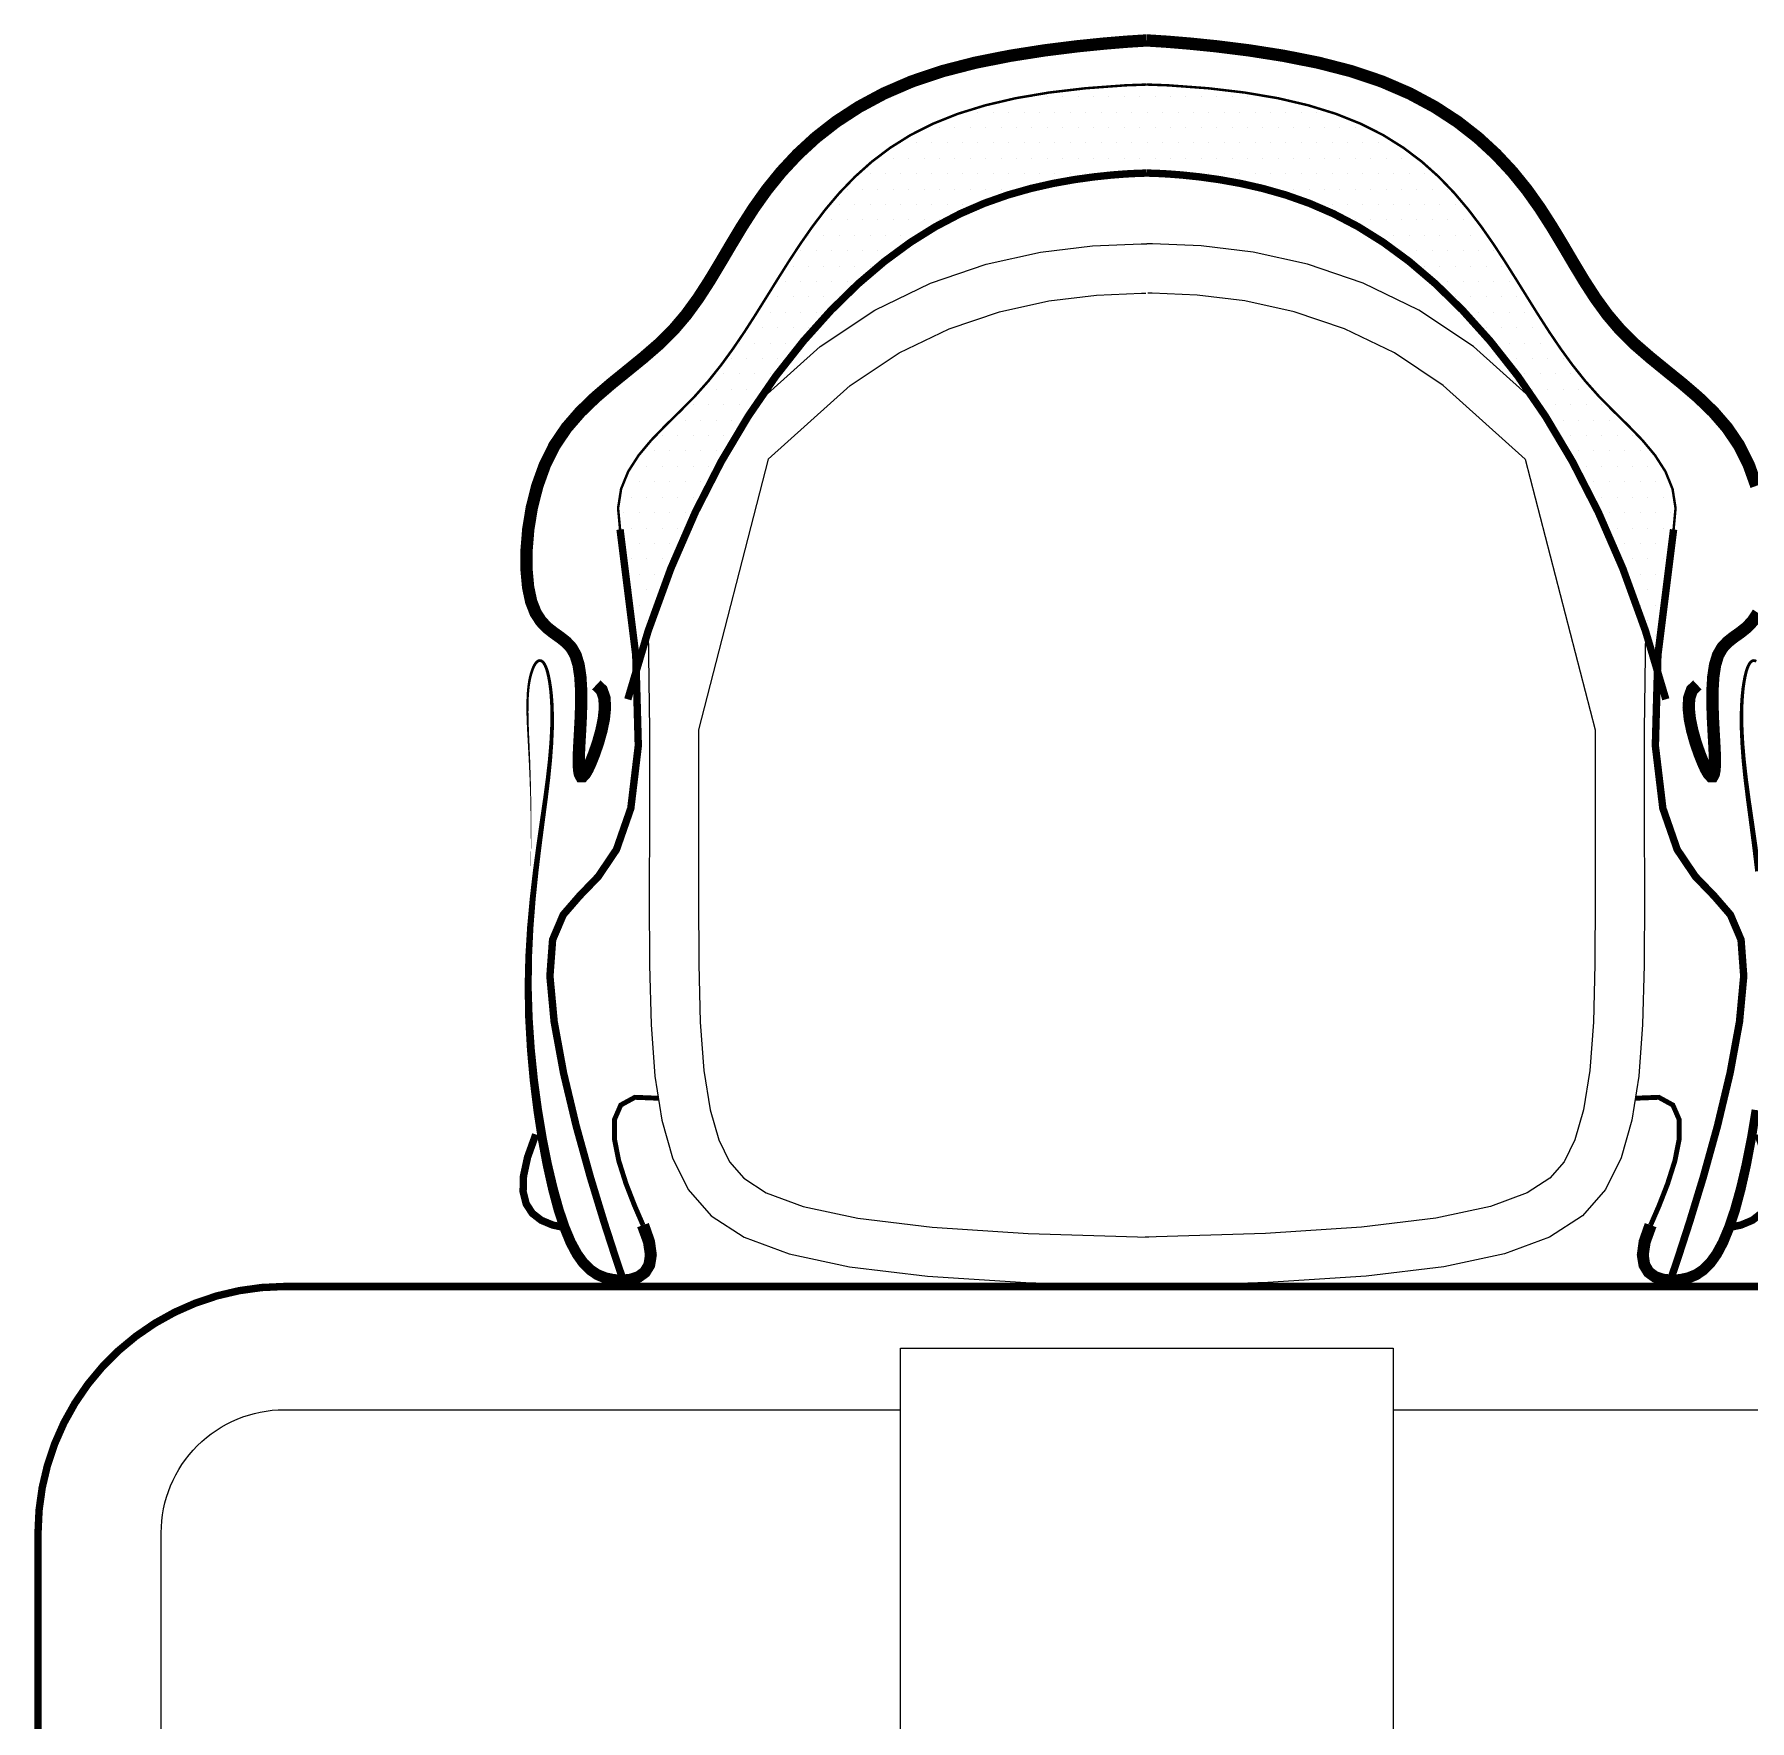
# Model space of a CAD drawing. Header units: millimetres. Extents: x 15905 to 65459, y 54615 to 76704.
# Drawn here: x 49587 to 50284, y 59656 to 60341 of the extents above; entities that cross this region are included whole.
import ezdxf

# ---------------------------------------------------------------- set-up
doc = ezdxf.new("R2010")
doc.units = ezdxf.units.MM
doc.layers.add('Столы', color=250, linetype='Continuous', lineweight=5)

# ---------------------------------------------------------------- blocks, each defined once
blk = doc.blocks.new('ОГ54_на6персон_стол1400х900')
for p, q in [((-296.65, 762.12), (-296.65, 762.12)), ((-290.4, 762.12), (-290.4, 762.12)), ((-284.15, 762.12), (-284.15, 762.12)), ((-277.9, 762.12), (-277.9, 762.12)), ((-271.65, 762.12), (-271.65, 762.12)), ((-265.4, 762.12), (-265.4, 762.12)), ((-259.15, 762.12), (-259.15, 762.12)), ((-252.9, 762.12), (-252.9, 762.12)), ((-246.65, 762.12), (-246.65, 762.12)), ((-240.4, 762.12), (-240.4, 762.12)), ((-234.15, 762.12), (-234.15, 762.12)), ((-227.9, 762.12), (-227.9, 762.12)), ((-221.65, 762.12), (-221.65, 762.12)), ((-215.4, 762.12), (-215.4, 762.12)), ((-209.15, 762.12), (-209.15, 762.12)), ((-202.9, 762.12), (-202.9, 762.12)), ((-318.53, 755.87), (-318.53, 755.87)), ((-312.28, 755.87), (-312.28, 755.87)), ((-306.03, 755.87), (-306.03, 755.87)), ((-299.78, 755.87), (-299.78, 755.87)), ((-293.53, 755.87), (-293.53, 755.87)), ((-287.28, 755.87), (-287.28, 755.87)), ((-281.03, 755.87), (-281.03, 755.87)), ((-274.78, 755.87), (-274.78, 755.87)), ((-268.53, 755.87), (-268.53, 755.87)), ((-262.28, 755.87), (-262.28, 755.87)), ((-256.03, 755.87), (-256.03, 755.87)), ((-249.78, 755.87), (-249.78, 755.87)), ((-243.53, 755.87), (-243.53, 755.87)), ((-237.28, 755.87), (-237.28, 755.87)), ((-231.03, 755.87), (-231.03, 755.87)), ((-224.78, 755.87), (-224.78, 755.87)), ((-218.53, 755.87), (-218.53, 755.87)), ((-212.28, 755.87), (-212.28, 755.87)), ((-206.03, 755.87), (-206.03, 755.87)), ((-199.78, 755.87), (-199.78, 755.87)), ((-193.53, 755.87), (-193.53, 755.87)), ((-187.28, 755.87), (-187.28, 755.87)), ((-181.03, 755.87), (-181.03, 755.87)), ((-334.15, 749.62), (-334.15, 749.62)), ((-327.9, 749.62), (-327.9, 749.62)), ((-321.65, 749.62), (-321.65, 749.62)), ((-315.4, 749.62), (-315.4, 749.62)), ((-309.15, 749.62), (-309.15, 749.62)), ((-302.9, 749.62), (-302.9, 749.62)), ((-296.65, 749.62), (-296.65, 749.62)), ((-290.4, 749.62), (-290.4, 749.62)), ((-284.15, 749.62), (-284.15, 749.62)), ((-277.9, 749.62), (-277.9, 749.62)), ((-271.65, 749.62), (-271.65, 749.62)), ((-265.4, 749.62), (-265.4, 749.62)), ((-259.15, 749.62), (-259.15, 749.62)), ((-252.9, 749.62), (-252.9, 749.62)), ((-246.65, 749.62), (-246.65, 749.62)), ((-240.4, 749.62), (-240.4, 749.62)), ((-234.15, 749.62), (-234.15, 749.62)), ((-227.9, 749.62), (-227.9, 749.62)), ((-221.65, 749.62), (-221.65, 749.62)), ((-215.4, 749.62), (-215.4, 749.62)), ((-209.15, 749.62), (-209.15, 749.62)), ((-202.9, 749.62), (-202.9, 749.62)), ((-196.65, 749.62), (-196.65, 749.62)), ((-190.4, 749.62), (-190.4, 749.62)), ((-184.15, 749.62), (-184.15, 749.62)), ((-177.9, 749.62), (-177.9, 749.62)), ((-171.65, 749.62), (-171.65, 749.62)), ((-165.4, 749.62), (-165.4, 749.62)), ((-349.78, 743.37), (-349.78, 743.37)), ((-343.53, 743.37), (-343.53, 743.37)), ((-337.28, 743.37), (-337.28, 743.37)), ((-331.03, 743.37), (-331.03, 743.37)), ((-324.78, 743.37), (-324.78, 743.37)), ((-318.53, 743.37), (-318.53, 743.37)), ((-312.28, 743.37), (-312.28, 743.37)), ((-306.03, 743.37), (-306.03, 743.37)), ((-299.78, 743.37), (-299.78, 743.37)), ((-293.53, 743.37), (-293.53, 743.37)), ((-287.28, 743.37), (-287.28, 743.37)), ((-281.03, 743.37), (-281.03, 743.37)), ((-274.78, 743.37), (-274.78, 743.37)), ((-268.53, 743.37), (-268.53, 743.37)), ((-262.28, 743.37), (-262.28, 743.37)), ((-256.03, 743.37), (-256.03, 743.37)), ((-249.78, 743.37), (-249.78, 743.37)), ((-243.53, 743.37), (-243.53, 743.37)), ((-237.28, 743.37), (-237.28, 743.37)), ((-231.03, 743.37), (-231.03, 743.37)), ((-224.78, 743.37), (-224.78, 743.37)), ((-218.53, 743.37), (-218.53, 743.37)), ((-212.28, 743.37), (-212.28, 743.37)), ((-206.03, 743.37), (-206.03, 743.37)), ((-199.78, 743.37), (-199.78, 743.37)), ((-193.53, 743.37), (-193.53, 743.37)), ((-187.28, 743.37), (-187.28, 743.37)), ((-181.03, 743.37), (-181.03, 743.37)), ((-174.78, 743.37), (-174.78, 743.37)), ((-168.53, 743.37), (-168.53, 743.37)), ((-162.28, 743.37), (-162.28, 743.37)), ((-156.03, 743.37), (-156.03, 743.37)), ((-149.78, 743.37), (-149.78, 743.37)), ((-359.15, 737.12), (-359.15, 737.12)), ((-352.9, 737.12), (-352.9, 737.12)), ((-346.65, 737.12), (-346.65, 737.12)), ((-340.4, 737.12), (-340.4, 737.12)), ((-334.15, 737.12), (-334.15, 737.12)), ((-327.9, 737.12), (-327.9, 737.12)), ((-321.65, 737.12), (-321.65, 737.12)), ((-315.4, 737.12), (-315.4, 737.12)), ((-309.15, 737.12), (-309.15, 737.12)), ((-302.9, 737.12), (-302.9, 737.12)), ((-296.65, 737.12), (-296.65, 737.12)), ((-290.4, 737.12), (-290.4, 737.12)), ((-284.15, 737.12), (-284.15, 737.12)), ((-277.9, 737.12), (-277.9, 737.12)), ((-271.65, 737.12), (-271.65, 737.12)), ((-265.4, 737.12), (-265.4, 737.12)), ((-259.15, 737.12), (-259.15, 737.12)), ((-252.9, 737.12), (-252.9, 737.12)), ((-246.65, 737.12), (-246.65, 737.12)), ((-240.4, 737.12), (-240.4, 737.12)), ((-234.15, 737.12), (-234.15, 737.12)), ((-227.9, 737.12), (-227.9, 737.12)), ((-221.65, 737.12), (-221.65, 737.12)), ((-215.4, 737.12), (-215.4, 737.12)), ((-209.15, 737.12), (-209.15, 737.12)), ((-202.9, 737.12), (-202.9, 737.12)), ((-196.65, 737.12), (-196.65, 737.12)), ((-190.4, 737.12), (-190.4, 737.12)), ((-184.15, 737.12), (-184.15, 737.12)), ((-177.9, 737.12), (-177.9, 737.12)), ((-171.65, 737.12), (-171.65, 737.12)), ((-165.4, 737.12), (-165.4, 737.12)), ((-159.15, 737.12), (-159.15, 737.12)), ((-152.9, 737.12), (-152.9, 737.12)), ((-146.65, 737.12), (-146.65, 737.12)), ((-140.4, 737.12), (-140.4, 737.12)), ((-371.65, 724.62), (-371.65, 724.62)), ((-365.4, 724.62), (-365.4, 724.62)), ((-362.28, 730.87), (-362.28, 730.87)), ((-359.15, 724.62), (-359.15, 724.62)), ((-356.03, 730.87), (-356.03, 730.87)), ((-352.9, 724.62), (-352.9, 724.62)), ((-349.78, 730.87), (-349.78, 730.87)), ((-346.65, 724.62), (-346.65, 724.62)), ((-343.53, 730.87), (-343.53, 730.87)), ((-340.4, 724.62), (-340.4, 724.62)), ((-337.28, 730.87), (-337.28, 730.87)), ((-334.15, 724.62), (-334.15, 724.62)), ((-331.03, 730.87), (-331.03, 730.87)), ((-327.9, 724.62), (-327.9, 724.62)), ((-324.78, 730.87), (-324.78, 730.87)), ((-321.65, 724.62), (-321.65, 724.62)), ((-318.53, 730.87), (-318.53, 730.87)), ((-315.4, 724.62), (-315.4, 724.62)), ((-312.28, 730.87), (-312.28, 730.87)), ((-309.15, 724.62), (-309.15, 724.62)), ((-306.03, 730.87), (-306.03, 730.87)), ((-302.9, 724.62), (-302.9, 724.62)), ((-299.78, 730.87), (-299.78, 730.87)), ((-293.53, 730.87), (-293.53, 730.87)), ((-287.28, 730.87), (-287.28, 730.87)), ((-281.03, 730.87), (-281.03, 730.87)), ((-274.78, 730.87), (-274.78, 730.87)), ((-268.53, 730.87), (-268.53, 730.87)), ((-262.28, 730.87), (-262.28, 730.87)), ((-237.28, 730.87), (-237.28, 730.87)), ((-231.03, 730.87), (-231.03, 730.87)), ((-224.78, 730.87), (-224.78, 730.87)), ((-218.53, 730.87), (-218.53, 730.87)), ((-212.28, 730.87), (-212.28, 730.87)), ((-206.03, 730.87), (-206.03, 730.87)), ((-199.78, 730.87), (-199.78, 730.87)), ((-196.65, 724.62), (-196.65, 724.62)), ((-193.53, 730.87), (-193.53, 730.87)), ((-190.4, 724.62), (-190.4, 724.62)), ((-187.28, 730.87), (-187.28, 730.87)), ((-184.15, 724.62), (-184.15, 724.62)), ((-181.03, 730.87), (-181.03, 730.87)), ((-177.9, 724.62), (-177.9, 724.62)), ((-174.78, 730.87), (-174.78, 730.87)), ((-171.65, 724.62), (-171.65, 724.62)), ((-168.53, 730.87), (-168.53, 730.87)), ((-165.4, 724.62), (-165.4, 724.62)), ((-162.28, 730.87), (-162.28, 730.87)), ((-159.15, 724.62), (-159.15, 724.62)), ((-156.03, 730.87), (-156.03, 730.87)), ((-152.9, 724.62), (-152.9, 724.62)), ((-149.78, 730.87), (-149.78, 730.87)), ((-146.65, 724.62), (-146.65, 724.62)), ((-143.53, 730.87), (-143.53, 730.87)), ((-140.4, 724.62), (-140.4, 724.62)), ((-137.28, 730.87), (-137.28, 730.87)), ((-134.15, 724.62), (-134.15, 724.62)), ((-127.9, 724.62), (-127.9, 724.62)), ((-374.78, 718.37), (-374.78, 718.37)), ((-368.53, 718.37), (-368.53, 718.37)), ((-362.28, 718.37), (-362.28, 718.37)), ((-356.03, 718.37), (-356.03, 718.37)), ((-349.78, 718.37), (-349.78, 718.37)), ((-343.53, 718.37), (-343.53, 718.37)), ((-337.28, 718.37), (-337.28, 718.37)), ((-331.03, 718.37), (-331.03, 718.37)), ((-324.78, 718.37), (-324.78, 718.37)), ((-318.53, 718.37), (-318.53, 718.37)), ((-181.03, 718.37), (-181.03, 718.37)), ((-174.78, 718.37), (-174.78, 718.37)), ((-168.53, 718.37), (-168.53, 718.37)), ((-162.28, 718.37), (-162.28, 718.37)), ((-156.03, 718.37), (-156.03, 718.37)), ((-149.78, 718.37), (-149.78, 718.37)), ((-143.53, 718.37), (-143.53, 718.37)), ((-137.28, 718.37), (-137.28, 718.37)), ((-131.03, 718.37), (-131.03, 718.37)), ((-124.78, 718.37), (-124.78, 718.37)), ((-377.9, 712.12), (-377.9, 712.12)), ((-371.65, 712.12), (-371.65, 712.12)), ((-365.4, 712.12), (-365.4, 712.12)), ((-359.15, 712.12), (-359.15, 712.12)), ((-352.9, 712.12), (-352.9, 712.12)), ((-346.65, 712.12), (-346.65, 712.12)), ((-340.4, 712.12), (-340.4, 712.12)), ((-334.15, 712.12), (-334.15, 712.12)), ((-165.4, 712.12), (-165.4, 712.12)), ((-159.15, 712.12), (-159.15, 712.12)), ((-152.9, 712.12), (-152.9, 712.12)), ((-146.65, 712.12), (-146.65, 712.12)), ((-140.4, 712.12), (-140.4, 712.12)), ((-134.15, 712.12), (-134.15, 712.12)), ((-127.9, 712.12), (-127.9, 712.12)), ((-121.65, 712.12), (-121.65, 712.12)), ((-387.28, 705.87), (-387.28, 705.87)), ((-381.03, 705.87), (-381.03, 705.87)), ((-374.78, 705.87), (-374.78, 705.87)), ((-368.53, 705.87), (-368.53, 705.87)), ((-362.28, 705.87), (-362.28, 705.87)), ((-356.03, 705.87), (-356.03, 705.87)), ((-349.78, 705.87), (-349.78, 705.87)), ((-343.53, 705.87), (-343.53, 705.87)), ((-156.03, 705.87), (-156.03, 705.87)), ((-149.78, 705.87), (-149.78, 705.87)), ((-143.53, 705.87), (-143.53, 705.87)), ((-137.28, 705.87), (-137.28, 705.87)), ((-131.03, 705.87), (-131.03, 705.87)), ((-124.78, 705.87), (-124.78, 705.87)), ((-118.53, 705.87), (-118.53, 705.87)), ((-112.28, 705.87), (-112.28, 705.87)), ((-390.4, 699.62), (-390.4, 699.62)), ((-384.15, 699.62), (-384.15, 699.62)), ((-377.9, 699.62), (-377.9, 699.62)), ((-371.65, 699.62), (-371.65, 699.62)), ((-365.4, 699.62), (-365.4, 699.62)), ((-359.15, 699.62), (-359.15, 699.62)), ((-352.9, 699.62), (-352.9, 699.62)), ((-146.65, 699.62), (-146.65, 699.62)), ((-140.4, 699.62), (-140.4, 699.62)), ((-134.15, 699.62), (-134.15, 699.62)), ((-127.9, 699.62), (-127.9, 699.62)), ((-121.65, 699.62), (-121.65, 699.62)), ((-115.4, 699.62), (-115.4, 699.62)), ((-109.15, 699.62), (-109.15, 699.62)), ((-393.53, 693.37), (-393.53, 693.37)), ((-387.28, 693.37), (-387.28, 693.37)), ((-381.03, 693.37), (-381.03, 693.37)), ((-374.78, 693.37), (-374.78, 693.37)), ((-368.53, 693.37), (-368.53, 693.37)), ((-362.28, 693.37), (-362.28, 693.37)), ((-137.28, 693.37), (-137.28, 693.37)), ((-131.03, 693.37), (-131.03, 693.37)), ((-124.78, 693.37), (-124.78, 693.37)), ((-118.53, 693.37), (-118.53, 693.37)), ((-112.28, 693.37), (-112.28, 693.37)), ((-106.03, 693.37), (-106.03, 693.37)), ((-396.65, 687.12), (-396.65, 687.12)), ((-390.4, 687.12), (-390.4, 687.12)), ((-384.15, 687.12), (-384.15, 687.12)), ((-377.9, 687.12), (-377.9, 687.12)), ((-371.65, 687.12), (-371.65, 687.12)), ((-127.9, 687.12), (-127.9, 687.12)), ((-121.65, 687.12), (-121.65, 687.12)), ((-115.4, 687.12), (-115.4, 687.12)), ((-109.15, 687.12), (-109.15, 687.12)), ((-102.9, 687.12), (-102.9, 687.12)), ((-399.78, 680.87), (-399.78, 680.87)), ((-393.53, 680.87), (-393.53, 680.87)), ((-387.28, 680.87), (-387.28, 680.87)), ((-381.03, 680.87), (-381.03, 680.87)), ((-374.78, 680.87), (-374.78, 680.87)), ((-124.78, 680.87), (-124.78, 680.87)), ((-118.53, 680.87), (-118.53, 680.87)), ((-112.28, 680.87), (-112.28, 680.87)), ((-106.03, 680.87), (-106.03, 680.87)), ((-99.78, 680.87), (-99.78, 680.87)), ((-406.03, 668.37), (-406.03, 668.37)), ((-402.9, 674.62), (-402.9, 674.62)), ((-399.78, 668.37), (-399.78, 668.37)), ((-396.65, 674.62), (-396.65, 674.62)), ((-393.53, 668.37), (-393.53, 668.37)), ((-390.4, 674.62), (-390.4, 674.62)), ((-387.28, 668.37), (-387.28, 668.37)), ((-384.15, 674.62), (-384.15, 674.62)), ((-115.4, 674.62), (-115.4, 674.62)), ((-112.28, 668.37), (-112.28, 668.37)), ((-109.15, 674.62), (-109.15, 674.62)), ((-106.03, 668.37), (-106.03, 668.37)), ((-102.9, 674.62), (-102.9, 674.62)), ((-99.78, 668.37), (-99.78, 668.37)), ((-96.65, 674.62), (-96.65, 674.62)), ((-93.53, 668.37), (-93.53, 668.37)), ((-415.4, 662.12), (-415.4, 662.12)), ((-409.15, 662.12), (-409.15, 662.12)), ((-402.9, 662.12), (-402.9, 662.12)), ((-396.65, 662.12), (-396.65, 662.12)), ((-390.4, 662.12), (-390.4, 662.12)), ((-109.15, 662.12), (-109.15, 662.12)), ((-102.9, 662.12), (-102.9, 662.12)), ((-96.65, 662.12), (-96.65, 662.12)), ((-90.4, 662.12), (-90.4, 662.12)), ((-84.15, 662.12), (-84.15, 662.12)), ((-418.53, 655.87), (-418.53, 655.87)), ((-412.28, 655.87), (-412.28, 655.87)), ((-406.03, 655.87), (-406.03, 655.87)), ((-399.78, 655.87), (-399.78, 655.87)), ((-99.78, 655.87), (-99.78, 655.87)), ((-93.53, 655.87), (-93.53, 655.87)), ((-87.28, 655.87), (-87.28, 655.87)), ((-81.03, 655.87), (-81.03, 655.87)), ((-421.65, 649.62), (-421.65, 649.62)), ((-415.4, 649.62), (-415.4, 649.62)), ((-409.15, 649.62), (-409.15, 649.62)), ((-402.9, 649.62), (-402.9, 649.62)), ((-96.65, 649.62), (-96.65, 649.62)), ((-90.4, 649.62), (-90.4, 649.62)), ((-84.15, 649.62), (-84.15, 649.62)), ((-77.9, 649.62), (-77.9, 649.62)), ((-424.78, 643.37), (-424.78, 643.37)), ((-418.53, 643.37), (-418.53, 643.37)), ((-412.28, 643.37), (-412.28, 643.37)), ((-406.03, 643.37), (-406.03, 643.37)), ((-93.53, 643.37), (-93.53, 643.37)), ((-87.28, 643.37), (-87.28, 643.37)), ((-81.03, 643.37), (-81.03, 643.37)), ((-74.78, 643.37), (-74.78, 643.37)), ((-434.15, 637.12), (-434.15, 637.12)), ((-427.9, 637.12), (-427.9, 637.12)), ((-421.65, 637.12), (-421.65, 637.12)), ((-415.4, 637.12), (-415.4, 637.12)), ((-409.15, 637.12), (-409.15, 637.12)), ((-90.4, 637.12), (-90.4, 637.12)), ((-84.15, 637.12), (-84.15, 637.12)), ((-77.9, 637.12), (-77.9, 637.12)), ((-71.65, 637.12), (-71.65, 637.12)), ((-65.4, 637.12), (-65.4, 637.12)), ((-437.28, 630.87), (-437.28, 630.87)), ((-431.03, 630.87), (-431.03, 630.87)), ((-424.78, 630.87), (-424.78, 630.87)), ((-418.53, 630.87), (-418.53, 630.87)), ((-87.28, 630.87), (-87.28, 630.87)), ((-81.03, 630.87), (-81.03, 630.87)), ((-74.78, 630.87), (-74.78, 630.87)), ((-68.53, 630.87), (-68.53, 630.87)), ((-62.28, 630.87), (-62.28, 630.87)), ((-446.65, 624.62), (-446.65, 624.62)), ((-440.4, 624.62), (-440.4, 624.62)), ((-434.15, 624.62), (-434.15, 624.62)), ((-427.9, 624.62), (-427.9, 624.62)), ((-421.65, 624.62), (-421.65, 624.62)), ((-77.9, 624.62), (-77.9, 624.62)), ((-71.65, 624.62), (-71.65, 624.62)), ((-65.4, 624.62), (-65.4, 624.62)), ((-59.15, 624.62), (-59.15, 624.62)), ((-52.9, 624.62), (-52.9, 624.62)), ((-449.78, 618.37), (-449.78, 618.37)), ((-443.53, 618.37), (-443.53, 618.37)), ((-437.28, 618.37), (-437.28, 618.37)), ((-431.03, 618.37), (-431.03, 618.37)), ((-424.78, 618.37), (-424.78, 618.37)), ((-74.78, 618.37), (-74.78, 618.37)), ((-68.53, 618.37), (-68.53, 618.37)), ((-62.28, 618.37), (-62.28, 618.37)), ((-56.03, 618.37), (-56.03, 618.37)), ((-49.78, 618.37), (-49.78, 618.37)), ((-456.03, 605.87), (-456.03, 605.87)), ((-452.9, 612.12), (-452.9, 612.12)), ((-449.78, 605.87), (-449.78, 605.87)), ((-446.65, 612.12), (-446.65, 612.12)), ((-443.53, 605.87), (-443.53, 605.87)), ((-440.4, 612.12), (-440.4, 612.12)), ((-437.28, 605.87), (-437.28, 605.87)), ((-434.15, 612.12), (-434.15, 612.12)), ((-431.03, 605.87), (-431.03, 605.87)), ((-427.9, 612.12), (-427.9, 612.12)), ((-71.65, 612.12), (-71.65, 612.12)), ((-68.53, 605.87), (-68.53, 605.87)), ((-65.4, 612.12), (-65.4, 612.12)), ((-62.28, 605.87), (-62.28, 605.87)), ((-59.15, 612.12), (-59.15, 612.12)), ((-56.03, 605.87), (-56.03, 605.87)), ((-52.9, 612.12), (-52.9, 612.12)), ((-49.78, 605.87), (-49.78, 605.87)), ((-46.65, 612.12), (-46.65, 612.12)), ((-43.53, 605.87), (-43.53, 605.87)), ((-459.15, 599.62), (-459.15, 599.62)), ((-452.9, 599.62), (-452.9, 599.62)), ((-446.65, 599.62), (-446.65, 599.62)), ((-440.4, 599.62), (-440.4, 599.62)), ((-434.15, 599.62), (-434.15, 599.62)), ((-65.4, 599.62), (-65.4, 599.62)), ((-59.15, 599.62), (-59.15, 599.62)), ((-52.9, 599.62), (-52.9, 599.62)), ((-46.65, 599.62), (-46.65, 599.62)), ((-40.4, 599.62), (-40.4, 599.62)), ((-462.28, 593.37), (-462.28, 593.37)), ((-456.03, 593.37), (-456.03, 593.37)), ((-449.78, 593.37), (-449.78, 593.37)), ((-443.53, 593.37), (-443.53, 593.37)), ((-437.28, 593.37), (-437.28, 593.37)), ((-62.28, 593.37), (-62.28, 593.37)), ((-56.03, 593.37), (-56.03, 593.37)), ((-49.78, 593.37), (-49.78, 593.37)), ((-43.53, 593.37), (-43.53, 593.37)), ((-37.28, 593.37), (-37.28, 593.37)), ((-459.15, 587.12), (-459.15, 587.12)), ((-452.9, 587.12), (-452.9, 587.12)), ((-446.65, 587.12), (-446.65, 587.12)), ((-440.4, 587.12), (-440.4, 587.12)), ((-59.15, 587.12), (-59.15, 587.12)), ((-52.9, 587.12), (-52.9, 587.12)), ((-46.65, 587.12), (-46.65, 587.12)), ((-40.4, 587.12), (-40.4, 587.12)), ((-462.28, 580.87), (-462.28, 580.87)), ((-456.03, 580.87), (-456.03, 580.87)), ((-449.78, 580.87), (-449.78, 580.87)), ((-443.53, 580.87), (-443.53, 580.87)), ((-56.03, 580.87), (-56.03, 580.87)), ((-49.78, 580.87), (-49.78, 580.87)), ((-43.53, 580.87), (-43.53, 580.87)), ((-37.28, 580.87), (-37.28, 580.87)), ((-459.15, 574.62), (-459.15, 574.62)), ((-452.9, 574.62), (-452.9, 574.62)), ((-446.65, 574.62), (-446.65, 574.62)), ((-52.9, 574.62), (-52.9, 574.62)), ((-46.65, 574.62), (-46.65, 574.62)), ((-40.4, 574.62), (-40.4, 574.62)), ((-456.03, 568.37), (-456.03, 568.37)), ((-449.78, 568.37), (-449.78, 568.37)), ((-49.78, 568.37), (-49.78, 568.37)), ((-43.53, 568.37), (-43.53, 568.37)), ((-459.15, 562.12), (-459.15, 562.12)), ((-452.9, 562.12), (-452.9, 562.12)), ((-446.65, 562.12), (-446.65, 562.12)), ((-52.9, 562.12), (-52.9, 562.12)), ((-46.65, 562.12), (-46.65, 562.12)), ((-40.4, 562.12), (-40.4, 562.12)), ((-456.03, 555.87), (-456.03, 555.87)), ((-449.78, 555.87), (-449.78, 555.87)), ((-49.78, 555.87), (-49.78, 555.87)), ((-43.53, 555.87), (-43.53, 555.87)), ((-459.15, 549.62), (-459.15, 549.62)), ((-456.03, 543.37), (-456.03, 543.37)), ((-452.9, 549.62), (-452.9, 549.62)), ((-46.65, 549.62), (-46.65, 549.62)), ((-43.53, 543.37), (-43.53, 543.37))]:
    blk.add_line(p, q)
for points, const_width in [([(-473.43, 523.43), (-471.24, 521.38), (-470.13, 518.19), (-469.9, 514.18), (-470.37, 509.63), (-471.37, 504.84), (-472.7, 500.11), (-474.2, 495.74), (-475.66, 492.03), (-476.95, 489.21), (-478.04, 487.34), (-478.93, 486.4), (-479.62, 486.39), (-480.11, 487.29), (-480.42, 489.09), (-480.55, 491.79), (-480.5, 495.37), (-480.29, 499.8), (-480, 504.86), (-479.72, 510.33), (-479.55, 515.97), (-479.58, 521.53), (-479.9, 526.8), (-480.61, 531.53), (-481.81, 535.48), (-483.53, 538.51), (-485.7, 540.84), (-488.15, 542.77), (-490.76, 544.61), (-493.37, 546.67), (-495.85, 549.26), (-498.06, 552.67), (-499.85, 557.23), (-501.1, 563.13), (-501.74, 570.19), (-501.73, 578.12), (-501.03, 586.63), (-499.59, 595.42), (-497.36, 604.21), (-494.3, 612.71), (-490.36, 620.62), (-485.54, 627.74), (-479.98, 634.16), (-473.89, 640.05), (-467.46, 645.58), (-460.88, 650.91), (-454.35, 656.23), (-448.05, 661.69), (-442.19, 667.47), (-436.9, 673.7), (-432.08, 680.33), (-427.57, 687.3), (-423.22, 694.52), (-418.87, 701.91), (-414.36, 709.4), (-409.54, 716.91), (-404.25, 724.36), (-398.34, 731.66), (-391.73, 738.75), (-384.34, 745.55), (-376.09, 751.99), (-366.91, 757.97), (-356.72, 763.44), (-345.45, 768.31), (-333.01, 772.5), (-319.47, 775.98), (-305.4, 778.76), (-291.52, 780.94), (-278.55, 782.57), (-267.2, 783.72), (-258.18, 784.46), (-252.21, 784.85), (-250, 784.97)], 5), ([(-26.57, 523.43), (-28.76, 521.38), (-29.87, 518.19), (-30.1, 514.18), (-29.63, 509.63), (-28.63, 504.84), (-27.3, 500.11), (-25.8, 495.74), (-24.34, 492.03), (-23.05, 489.21), (-21.96, 487.34), (-21.07, 486.4), (-20.38, 486.39), (-19.89, 487.29), (-19.58, 489.09), (-19.45, 491.79), (-19.5, 495.37), (-19.71, 499.8), (-20, 504.86), (-20.28, 510.33), (-20.45, 515.97), (-20.42, 521.53), (-20.1, 526.8), (-19.39, 531.53), (-18.19, 535.48), (-16.47, 538.51), (-14.3, 540.84), (-11.85, 542.77), (-9.24, 544.61), (-6.63, 546.67), (-4.15, 549.26), (-1.94, 552.67)], 5), ([(-2.64, 604.21), (-5.7, 612.71), (-9.64, 620.62), (-14.46, 627.74), (-20.02, 634.16), (-26.11, 640.05), (-32.54, 645.58), (-39.12, 650.91), (-45.65, 656.23), (-51.95, 661.69), (-57.81, 667.47), (-63.1, 673.7), (-67.92, 680.33), (-72.43, 687.3), (-76.78, 694.52), (-81.13, 701.91), (-85.64, 709.4), (-90.46, 716.91), (-95.75, 724.36), (-101.66, 731.66), (-108.27, 738.75), (-115.66, 745.55), (-123.91, 751.99), (-133.09, 757.97), (-143.28, 763.44), (-154.55, 768.31), (-166.99, 772.5), (-180.53, 775.98), (-194.6, 778.76), (-208.48, 780.94), (-221.45, 782.57), (-232.8, 783.72), (-241.82, 784.46), (-247.79, 784.85), (-250, 784.97)], 5), ([(-463.78, 586.51), (-464.58, 595.17), (-463.36, 602.97), (-460.47, 610.06), (-456.26, 616.61), (-451.1, 622.78), (-445.33, 628.73), (-439.32, 634.62), (-433.41, 640.61), (-427.89, 646.82), (-422.75, 653.27), (-417.92, 659.91), (-413.3, 666.72), (-408.83, 673.67), (-404.42, 680.72), (-399.99, 687.85), (-395.47, 695.03), (-390.76, 702.22), (-385.79, 709.35), (-380.48, 716.34), (-374.74, 723.12), (-368.5, 729.61), (-361.65, 735.74), (-354.13, 741.43), (-345.86, 746.61), (-336.73, 751.2), (-326.66, 755.22), (-315.55, 758.65), (-303.29, 761.52), (-289.78, 763.82), (-274.92, 765.57), (-258.62, 766.77), (-250, 767.08)], 1), ([(-36.22, 586.51), (-35.42, 595.17), (-36.64, 602.97), (-39.53, 610.06), (-43.74, 616.61), (-48.9, 622.78), (-54.67, 628.73), (-60.68, 634.62), (-66.59, 640.61), (-72.11, 646.82), (-77.25, 653.27), (-82.08, 659.91), (-86.7, 666.72), (-91.17, 673.67), (-95.58, 680.72), (-100.01, 687.85), (-104.53, 695.03), (-109.24, 702.22), (-114.21, 709.35), (-119.52, 716.34), (-125.26, 723.12), (-131.5, 729.61), (-138.35, 735.74), (-145.87, 741.43), (-154.14, 746.61), (-163.27, 751.2), (-173.34, 755.22), (-184.45, 758.65), (-196.71, 761.52), (-210.22, 763.82), (-225.08, 765.57), (-241.38, 766.77), (-250, 767.08)], 1), ([(-460.63, 517.6), (-452.35, 545.43), (-443.16, 570.72), (-433.22, 593.57), (-422.71, 614.1), (-411.79, 632.43), (-400.62, 648.69), (-389.36, 662.98), (-378.18, 675.42), (-367.22, 686.15), (-356.49, 695.29), (-346.01, 703), (-335.75, 709.41), (-325.73, 714.66), (-315.94, 718.9), (-306.37, 722.27), (-297.02, 724.92), (-287.93, 726.98), (-279.3, 728.52), (-271.34, 729.62), (-264.31, 730.36), (-258.42, 730.81), (-253.92, 731.04), (-251.04, 731.13), (-250, 731.14)], 3), ([(-39.37, 517.6), (-47.65, 545.43), (-56.84, 570.72), (-66.78, 593.57), (-77.29, 614.1), (-88.21, 632.43), (-99.38, 648.69), (-110.64, 662.98), (-121.82, 675.42), (-132.78, 686.15), (-143.51, 695.29), (-153.99, 703), (-164.25, 709.41), (-174.27, 714.66), (-184.06, 718.9), (-193.63, 722.27), (-202.98, 724.92), (-212.07, 726.98), (-220.7, 728.52), (-228.66, 729.62), (-235.69, 730.36), (-241.58, 730.81), (-246.08, 731.04), (-248.96, 731.13), (-250, 731.14)], 3), ([(-463.78, 586.51), (-457.41, 535.54), (-456.38, 498.75), (-459.42, 473.37), (-465.25, 456.61), (-472.62, 445.68), (-480.24, 437.79), (-486.84, 430.17), (-491.16, 420.02), (-492.25, 405.27), (-490.53, 386.75), (-486.72, 365.97), (-481.59, 344.47), (-475.86, 323.78), (-470.27, 305.44), (-465.58, 290.96), (-462.51, 281.89)], 3), ([(-36.22, 586.51), (-42.59, 535.54), (-43.62, 498.75), (-40.58, 473.37), (-34.75, 456.61), (-27.38, 445.68), (-19.76, 437.79), (-13.16, 430.17), (-8.84, 420.02), (-7.75, 405.27), (-9.47, 386.75), (-13.28, 365.97), (-18.41, 344.47), (-24.14, 323.78), (-29.73, 305.44), (-34.42, 290.96), (-37.49, 281.89)], 3), ([(-454.46, 304.22), (-457.84, 312), (-461.34, 320.96), (-464.31, 330.32), (-466.09, 339.29), (-466.03, 347.1), (-463.48, 352.96), (-457.76, 356.09), (-448.24, 355.71)], 2), ([(-45.54, 304.22), (-42.16, 312), (-38.66, 320.96), (-35.69, 330.32), (-33.91, 339.29), (-33.97, 347.1), (-36.52, 352.96), (-42.24, 356.09), (-51.76, 355.71)], 2), ([(-497.99, 341.02), (-501.31, 331.8), (-502.97, 324.12), (-503.13, 317.85), (-501.89, 312.86), (-499.4, 309.02), (-495.79, 306.2), (-491.18, 304.27), (-485.71, 303.1)], 3), ([(-2.01, 341.02), (1.31, 331.8), (2.97, 324.12), (3.13, 317.85), (1.89, 312.86), (-0.6, 309.02), (-4.21, 306.2), (-8.82, 304.27), (-14.29, 303.1)], 3)]:
    blk.add_lwpolyline(points, dxfattribs=dict(const_width=const_width))
for points in [[(-403.96, 641.59), (-382.62, 660.76), (-360.41, 675.56), (-337.79, 686.52), (-315.22, 694.16), (-293.15, 699.02), (-272.04, 701.61), (-252.35, 702.47), (-250, 702.42)], [(-96.04, 641.59), (-117.38, 660.76), (-139.59, 675.56), (-162.21, 686.52), (-184.78, 694.16), (-206.85, 699.02), (-227.96, 701.61), (-247.65, 702.47), (-250, 702.42)], [(-403.61, 615.02), (-370.33, 644.92), (-350.46, 658.16), (-330.2, 667.98), (-309.85, 674.87), (-289.77, 679.28), (-270.38, 681.66), (-252.11, 682.46), (-250.39, 682.42)], [(-96.39, 615.02), (-129.67, 644.92), (-149.54, 658.16), (-169.8, 667.98), (-190.15, 674.87), (-210.23, 679.28), (-229.62, 681.66), (-247.89, 682.46), (-249.61, 682.42)], [(-403.61, 615.02), (-431.89, 505.19), (-431.89, 469.18), (-432, 437.55), (-431.88, 410.09), (-431.23, 386.61), (-429.75, 366.97), (-427.27, 351.06), (-423.76, 338.78), (-419.35, 329.9), (-413.57, 323.3), (-404.42, 317.36), (-389.47, 311.79), (-367.31, 307.04), (-337.11, 303.4), (-298.15, 300.86), (-249.36, 299.31)], [(-96.39, 615.02), (-68.11, 505.19), (-68.11, 469.18), (-68, 437.55), (-68.12, 410.09), (-68.77, 386.61), (-70.25, 366.97), (-72.73, 351.06), (-76.24, 338.78), (-80.65, 329.9), (-86.43, 323.3), (-95.58, 317.36), (-110.53, 311.79), (-132.69, 307.04), (-162.89, 303.4), (-201.85, 300.86), (-250.64, 299.31)], [(-452.33, 545.44), (-451.89, 505.08), (-451.89, 469.22), (-452, 437.55), (-451.88, 409.77), (-451.21, 385.58), (-449.64, 364.67), (-446.84, 346.76), (-442.48, 331.52), (-436.11, 318.68), (-426.79, 308.04), (-413.46, 299.38), (-395.09, 292.54), (-370.6, 287.3), (-338.96, 283.48), (-299.11, 280.88), (-250, 279.32)], [(-47.67, 545.44), (-48.11, 505.08), (-48.11, 469.22), (-48, 437.55), (-48.12, 409.77), (-48.79, 385.58), (-50.36, 364.67), (-53.16, 346.76), (-57.52, 331.52), (-63.89, 318.68), (-73.21, 308.04), (-86.54, 299.38), (-104.91, 292.54), (-129.4, 287.3), (-161.04, 283.48), (-200.89, 280.88), (-250, 279.32)]]:
    blk.add_lwpolyline(points)
for points, format in [([(-454.46, 304.22, 5, 4.91, 0), (-452.04, 297.45, 4.91, 4.84, 0), (-451.28, 292.11, 4.84, 4.78, 0), (-451.91, 288.05, 4.78, 4.74, 0), (-453.66, 285.14, 4.74, 4.7, 0), (-456.27, 283.23, 4.7, 4.65, 0), (-459.45, 282.18, 4.65, 4.61, 0), (-462.94, 281.85, 4.61, 4.56, 0), (-466.46, 282.09, 4.56, 4.52, 0), (-469.8, 282.82, 4.52, 4.47, 0), (-472.93, 284.1, 4.47, 4.43, 0), (-475.87, 286.07, 4.43, 4.38, 0), (-478.66, 288.83, 4.38, 4.32, 0), (-481.3, 292.52, 4.32, 4.25, 0), (-483.84, 297.26, 4.25, 4.17, 0), (-486.29, 303.16, 4.17, 4.07, 0), (-488.69, 310.35, 4.07, 3.95, 0), (-491.03, 318.9, 3.95, 3.82, 0), (-493.28, 328.65, 3.82, 3.68, 0), (-495.36, 339.4, 3.68, 3.53, 0), (-497.21, 350.93, 3.53, 3.37, 0), (-498.78, 363.04, 3.37, 3.21, 0), (-499.98, 375.52, 3.21, 3.05, 0), (-500.77, 388.16, 3.05, 2.88, 0), (-501.08, 400.75, 2.88, 2.72, 0), (-500.87, 413.1, 2.72, 2.57, 0), (-500.22, 425.12, 2.57, 2.41, 0), (-499.23, 436.72, 2.41, 2.27, 0), (-498.02, 447.82, 2.27, 2.13, 0), (-496.68, 458.34, 2.13, 2, 0), (-495.33, 468.2, 2, 1.88, 0), (-494.06, 477.33, 1.88, 1.78, 0), (-493, 485.63, 1.78, 1.68, 0), (-492.21, 493.06, 1.68, 1.59, 0), (-491.69, 499.64, 1.59, 1.52, 0), (-491.41, 505.44, 1.52, 1.45, 0), (-491.33, 510.51, 1.45, 1.4, 0), (-491.42, 514.91, 1.4, 1.35, 0), (-491.65, 518.7, 1.35, 1.3, 0), (-491.97, 521.94, 1.3, 1.27, 0), (-492.37, 524.67, 1.27, 1.24, 0), (-492.8, 526.96, 1.24, 1.21, 0), (-493.26, 528.84, 1.21, 1.19, 0), (-493.75, 530.34, 1.19, 1.18, 0), (-494.25, 531.5, 1.18, 1.16, 0), (-494.77, 532.35, 1.16, 1.15, 0), (-495.29, 532.91, 1.15, 1.14, 0), (-495.81, 533.23, 1.14, 1.14, 0), (-496.33, 533.33, 1.14, 1.13, 0), (-496.83, 533.24, 1.13, 1.12, 0), (-497.32, 532.96, 1.12, 1.12, 0), (-497.8, 532.52, 1.12, 1.11, 0), (-498.26, 531.91, 1.11, 1.09, 0), (-498.7, 531.13, 1.09, 1.08, 0), (-499.13, 530.2, 1.08, 1.07, 0), (-499.53, 529.11, 1.07, 1.05, 0), (-499.92, 527.89, 1.05, 1.03, 0), (-500.27, 526.51, 1.03, 1.01, 0), (-500.6, 524.94, 1.01, 0.986, 0), (-500.88, 523.12, 0.986, 0.959, 0), (-501.11, 521.01, 0.959, 0.926, 0), (-501.27, 518.54, 0.926, 0.889, 0), (-501.36, 515.66, 0.889, 0.846, 0), (-501.37, 512.32, 0.846, 0.796, 0), (-501.28, 508.47, 0.796, 0.738, 0), (-501.09, 504.03, 0.738, 0.672, 0), (-500.84, 498.92, 0.672, 0.595, 0), (-500.56, 492.99, 0.595, 0.506, 0), (-500.29, 486.14, 0.506, 0.404, 0), (-500.06, 478.24, 0.404, 0.286, 0), (-499.92, 469.19, 0.286, 0.152, 0), (-499.9, 458.85, 0.152, 0, 0), (-500.05, 447.1, 0, 0, 0)], "xyseb"), ([(-45.54, 304.22, 5, 4.91, 0), (-47.96, 297.45, 4.91, 4.84, 0), (-48.72, 292.11, 4.84, 4.78, 0), (-48.09, 288.05, 4.78, 4.74, 0), (-46.34, 285.14, 4.74, 4.7, 0), (-43.73, 283.23, 4.7, 4.65, 0), (-40.55, 282.18, 4.65, 4.61, 0), (-37.06, 281.85, 4.61, 4.56, 0), (-33.54, 282.09, 4.56, 4.52, 0), (-30.2, 282.82, 4.52, 4.47, 0), (-27.07, 284.1, 4.47, 4.43, 0), (-24.13, 286.07, 4.43, 4.38, 0), (-21.34, 288.83, 4.38, 4.32, 0), (-18.7, 292.52, 4.32, 4.25, 0), (-16.16, 297.26, 4.25, 4.17, 0), (-13.71, 303.16, 4.17, 4.07, 0), (-11.31, 310.35, 4.07, 3.95, 0), (-8.97, 318.9, 3.95, 3.82, 0), (-6.72, 328.65, 3.82, 3.68, 0), (-4.64, 339.4, 3.68, 3.53, 0), (-2.79, 350.93, 3.53, 3.37, 0)], "xyseb"), ([(-1.98, 447.82, 2.27, 2.13, 0), (-3.32, 458.34, 2.13, 2, 0), (-4.67, 468.2, 2, 1.88, 0), (-5.94, 477.33, 1.88, 1.78, 0), (-7, 485.63, 1.78, 1.68, 0), (-7.79, 493.06, 1.68, 1.59, 0), (-8.31, 499.64, 1.59, 1.52, 0), (-8.59, 505.44, 1.52, 1.45, 0), (-8.67, 510.51, 1.45, 1.4, 0), (-8.58, 514.91, 1.4, 1.35, 0), (-8.35, 518.7, 1.35, 1.3, 0), (-8.03, 521.94, 1.3, 1.27, 0), (-7.63, 524.67, 1.27, 1.24, 0), (-7.2, 526.96, 1.24, 1.21, 0), (-6.74, 528.84, 1.21, 1.19, 0), (-6.25, 530.34, 1.19, 1.18, 0), (-5.75, 531.5, 1.18, 1.16, 0), (-5.23, 532.35, 1.16, 1.15, 0), (-4.71, 532.91, 1.15, 1.14, 0), (-4.19, 533.23, 1.14, 1.14, 0), (-3.67, 533.33, 1.14, 1.13, 0), (-3.17, 533.24, 1.13, 1.12, 0), (-2.68, 532.96, 1.12, 1.12, 0)], "xyseb"), ([(-650, -70.68), (-650, 179.32, -0.414214), (-600, 229.32), (-350, 229.32)], "xyb"), ([(-150, 229.32), (600, 229.32, -0.414214), (650, 179.32), (650, -70.68)], "xyb")]:
    blk.add_lwpolyline(points, format=format)
at = {"const_width": 3}
blk.add_lwpolyline([(-600, 279.32), (600, 279.32, -0.414214), (700, 179.32), (700, -520.68, -0.414214), (600, -620.68), (-600, -620.68, -0.414214), (-700, -520.68), (-700, 179.32, -0.414214)], format="xyb", close=True, dxfattribs=at)
blk.add_lwpolyline([(-150, 254.32), (-150, 54.32), (-350, 54.32), (-350, 254.32)], close=True)

msp = doc.modelspace()

# ---------------------------------------------------------------- block references
at = {"layer": 'Столы'}
msp.add_blockref('ОГ54_на6персон_стол1400х900', (50288.85, 59553.09), dxfattribs=at)

doc.saveas('drawing.dxf')
